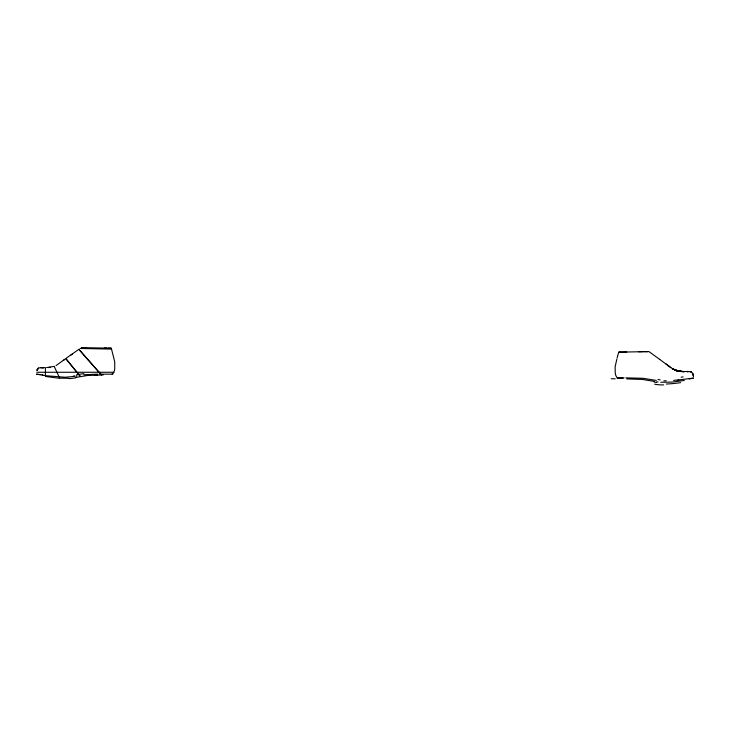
<?xml version="1.0" encoding="UTF-8"?>
<svg xmlns="http://www.w3.org/2000/svg" width="730" height="730" viewBox="0 0 730 730"><rect width="100%" height="100%" fill="white"/><g stroke="black" fill="none" stroke-linecap="round" stroke-linejoin="round"><path stroke-width="1.09" d="M617.671 355.921L618.702 352.17M38.288 368.093L36.901 370.429L38.663 367.911L43.782 367.674L40.98 367.665M617.58 356.267L617.142 357.992M616.868 359.032L615.125 366.807L615.244 372.756A12.355 12.346 0 0 0 615.901 375.631A6.296 6.287 77.7 0 0 616.156 376.16L617.297 378.094L624.077 377.875M37.047 369.836L37.924 368.358M99.873 374.171L112.584 374.152L113.844 372.19A6.296 6.287 -78.2 0 0 114.072 371.652A12.355 12.346 0 0 0 114.747 368.787L114.719 361.779L111.298 348.21M64.879 359.233L56.027 365.593M63.337 360.465L64.778 359.315M78.083 349.898L66.439 358.056M70.856 355.072L72.297 354.105M617.27 378.067L621.823 377.894M54.093 366.405L46.528 367.628M74.652 376.388L65.116 377.237L46.565 375.777L36.527 374.161L40.415 374.609M75.783 376.132L76.933 375.886M75.665 377.465L87.618 375.476L103.185 374.955M684.293 380.458L672.065 382.082L660.732 382.274M689.239 378.961L693.491 378.094L678.699 379.928M83.767 374.764L97.82 374.171M677.294 380.056L673.598 380.339M69.277 378.313L57.935 378.113L45.707 376.488M666.235 380.75L663.853 380.832M618.848 352.17L626.769 352.006M646.524 351.614L648.441 351.577L643.878 351.668M618.985 352.17L620.546 352.143M620.144 352.143L647.227 351.604M638.65 351.778L643.011 351.687M44.676 367.665L41.929 367.683M623.046 378.167L621.659 378.176M625.838 377.866L642.966 378.286L656.261 380.421M36.701 372.263L113.807 372.263M81.523 347.608L111.042 348.201M81.368 347.608L82.006 347.617M85.711 347.699L81.888 347.617M104.344 348.064L106.744 348.11M108.222 348.137L110.933 348.201M80.035 348.456L111.562 349.113M626.814 378.925L642.391 379.445L654.345 381.434M669.337 366.56L667.777 365.338L672.631 368.832L676.938 370.712L673.279 369.197L675.022 370.037L675.925 370.384L672.512 368.76L677.951 370.986L675.25 370.128L677.184 370.858L679.055 371.214L676.226 370.493L682.085 371.552L675.25 370.128L676.409 370.594L684.202 371.616L680.26 371.406C684.621 372.373 694.148 369.015 693.418 376.744M682.231 371.552L684.202 371.616M112.073 374.015L112.675 374.088M658.013 382.018L656.617 381.817M42.815 374.946L42.075 374.846M690.708 371.725L691.228 371.844L690.708 371.716M659.646 359.37L670.806 367.646M659.728 359.425L648.915 351.568M666.034 363.923L667.558 365.164M78.858 349.332L101.452 374.983M78.895 349.369L83.868 355.017M83.959 355.118L88.157 359.89M88.248 359.99L101.087 374.572M80.446 376.525L65.782 358.558L79.451 375.402M79.588 375.567L80.054 376.142M54.203 366.396L59.65 378.131M693.007 373.997L693.299 375.631L693.162 374.709M45.433 367.728L45.442 376.251M615.18 378.806A28.087 1.305 -1 0 1 611.256 378.724M663.606 384.892A33.388 25.815 -9.8 0 1 654.691 384.199M680.661 382.63A30.067 6.095 -2.7 0 1 666.28 384.035M678.781 379.983A42.221 9.344 -0.6 0 1 677.376 380.111M683.116 376.926A32.129 3.778 -5.4 0 1 681.136 377.164M656.562 382.483A25.787 11.963 9.3 0 1 654.153 382.073M660.121 379.828A23.278 9.727 9.8 0 1 657.922 379.582M75.765 377.793A23.661 10.977 -9.3 0 1 69.186 378.624M97.501 375.147A39.101 3.239 -0.7 0 1 94.644 375.12M76.513 374.837A33.562 14.509 -9.7 0 1 83.904 373.632M72.936 376.306A16.115 1.487 -11.8 0 1 74.533 375.923M50.233 367.373L48.508 367.537L50.233 367.373M688.125 371.652L687.14 371.652L688.162 371.652M680.086 371.369L679.119 371.223L680.013 371.369"/></g></svg>
